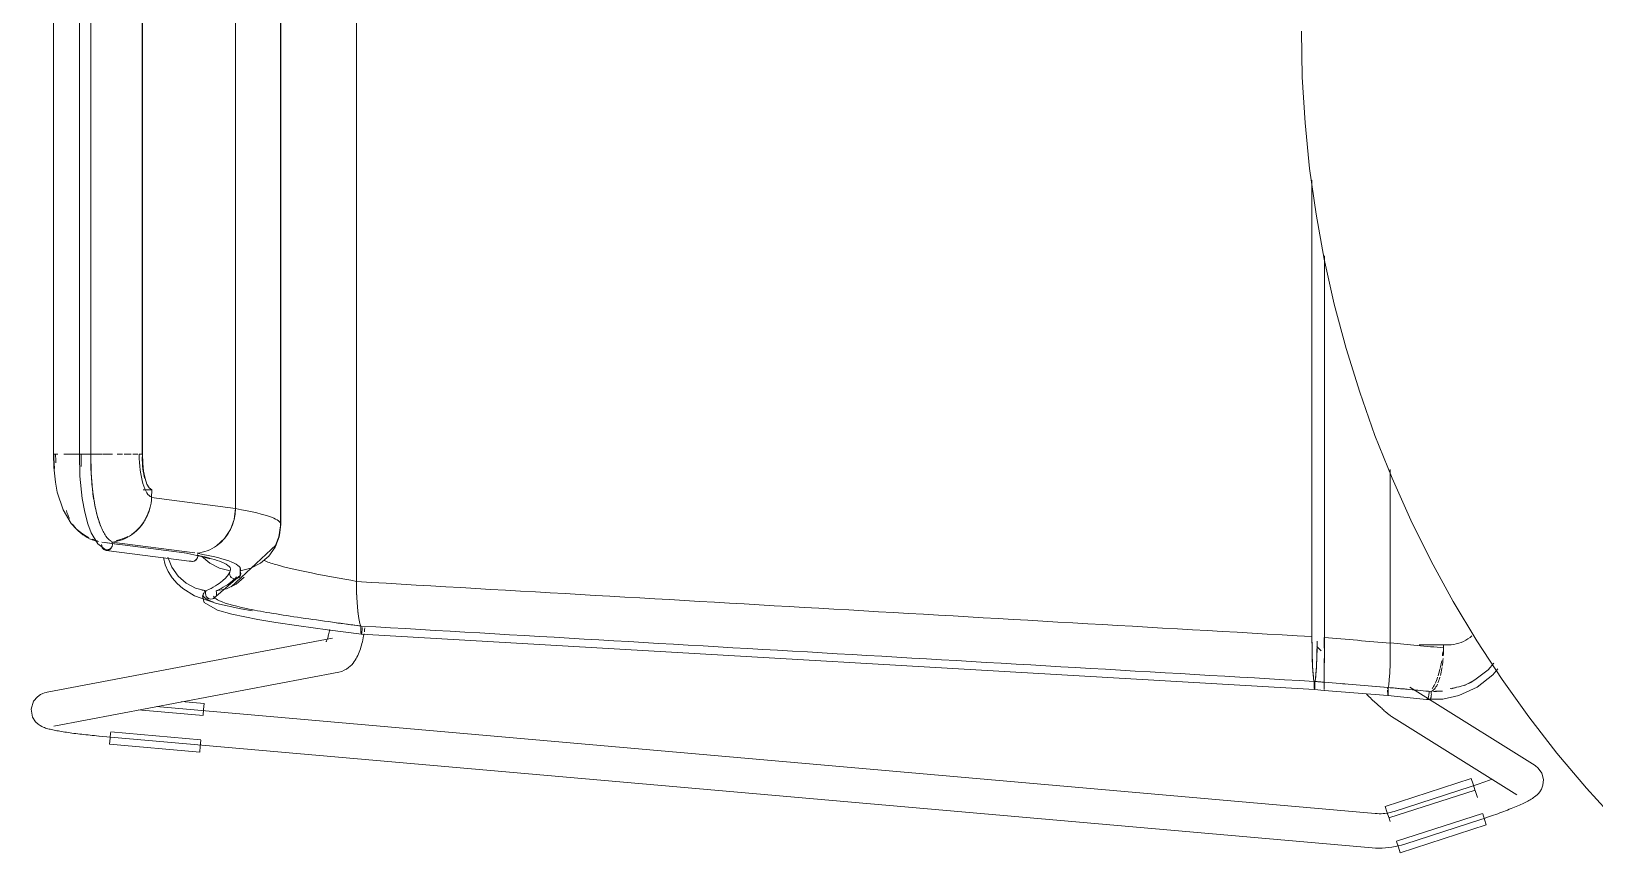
# Model space of a CAD drawing. Header units: millimetres. Extents: x 155927 to 317870, y -36033 to 97293.
# Drawn here: x 223967 to 224512, y 30821 to 31108 of the extents above; entities that cross this region are included whole.
import ezdxf

# ---------------------------------------------------------------- set-up
doc = ezdxf.new("R2010")
doc.units = ezdxf.units.MM
doc.header["$MEASUREMENT"] = 0
doc.layers.add('I-FURN', color=8, linetype='CONTINUOUS', lineweight=9)

msp = doc.modelspace()

# ---------------------------------------------------------------- linework, layer by layer
at = {"layer": 'I-FURN'}
for p, q in [((224080.61, 31299.29), (224080.61, 30915.89)), ((224080.61, 30915.89), (224080.61, 31299.29)), ((224054.11, 31279.98), (224054.11, 30935.2)), ((224054.11, 30935.2), (224054.11, 31279.98)), ((224038.51, 31273.95), (224038.51, 30941.24)), ((224038.51, 30941.24), (224038.51, 31273.95)), ((223975.15, 31255.02), (223975.15, 30960.17)), ((223984.18, 31255.02), (223984.18, 30960.17)), ((223988.15, 30960.17), (223988.15, 31255.02)), ((224005.99, 31255.02), (224005.99, 30960.17)), ((224006.05, 30960.17), (224006.05, 31255.02)), ((224054.26, 30935.74), (224054.26, 31240.54)), ((224409.65, 31107.59), (224409.97, 31091.6)), ((224409.97, 31091.6), (224410.93, 31075.63)), ((224410.93, 31075.63), (224412.53, 31059.71)), ((224412.53, 31059.71), (224414.76, 31043.87)), ((224413.35, 31055.74), (224413.35, 30896.64)), ((224413.35, 30896.64), (224413.35, 31055.74)), ((224414.76, 31043.87), (224417.62, 31028.13)), ((224417.62, 31028.13), (224421.12, 31012.51)), ((224417.66, 31029.37), (224417.66, 30896.38)), ((224417.66, 30896.38), (224417.66, 31029.37)), ((224421.12, 31012.51), (224425.23, 30997.05)), ((224425.23, 30997.05), (224429.96, 30981.77)), ((224429.96, 30981.77), (224435.29, 30966.68)), ((224435.29, 30966.68), (224441.23, 30951.83)), ((223975.15, 30960.17), (223975.32, 30960.17)), ((223975.23, 30955.65), (223975.15, 30960.17)), ((223976.64, 30960.17), (223975.16, 30960.17)), ((223981.25, 30960.17), (223978.67, 30960.17)), ((223981.4, 30960.17), (223984.43, 30960.17)), ((223984.43, 30960.17), (223981.41, 30960.17)), ((223988.14, 30960.17), (223984.18, 30960.17)), ((223984.33, 30952.61), (223984.18, 30960.17)), ((223984.18, 30960.17), (223984.25, 30960.17)), ((223984.25, 30960.17), (223984.45, 30960.17)), ((223984.45, 30960.17), (223984.75, 30960.17)), ((223984.75, 30960.17), (223985.15, 30960.17)), ((223985.15, 30960.17), (223985.6, 30960.17)), ((223985.6, 30960.17), (223986.09, 30960.17)), ((223986.09, 30960.17), (223986.59, 30960.17)), ((223986.59, 30960.17), (223987.06, 30960.17)), ((223987.06, 30960.17), (223987.48, 30960.17)), ((223987.48, 30960.17), (223987.81, 30960.17)), ((223987.81, 30960.17), (223988.03, 30960.17)), ((223988.03, 30960.17), (223988.14, 30960.17)), ((223988.12, 30960.17), (223991.93, 30960.17)), ((223991.93, 30960.17), (223988.12, 30960.17)), ((223988.15, 30960.17), (223988.23, 30953.75)), ((223995.68, 30960.17), (223992.12, 30960.17)), ((223999.15, 30960.17), (223997.31, 30960.17)), ((224002.13, 30960.17), (223999.67, 30960.17)), ((224004.46, 30960.17), (224002.72, 30960.17)), ((224006.16, 30957.13), (224006.05, 30960.17)), ((224006.47, 30954.28), (224006.16, 30957.13)), ((223975.75, 30950.44), (223975.23, 30955.65)), ((223985.13, 30944.72), (223984.33, 30952.61)), ((223988.23, 30953.75), (223988.71, 30947.77)), ((224006.98, 30951.79), (224006.47, 30954.28)), ((224007.65, 30949.8), (224006.98, 30951.79)), ((224440.63, 30894.43), (224440.63, 30954.92)), ((224440.63, 30954.92), (224440.63, 30894.43)), ((224441.23, 30951.83), (224447.75, 30937.22)), ((223976.4, 30946.94), (223975.75, 30950.44)), ((223978.42, 30940.79), (223976.4, 30946.94)), ((223988.71, 30947.77), (223989.54, 30942.33)), ((224006.3, 30947.81), (224009.3, 30947.81)), ((224008.44, 30948.45), (224007.65, 30949.8)), ((224009.3, 30947.81), (224008.44, 30948.45)), ((224009.24, 30945.1), (224009.3, 30947.81)), ((223981.29, 30936.08), (223978.42, 30940.79)), ((223986, 30940), (223985.13, 30944.72)), ((223989.54, 30942.33), (223990.34, 30938.83)), ((224038.51, 30941.24), (224009.24, 30945.1)), ((224038.04, 30937.47), (224038.51, 30941.24)), ((223983.12, 30934.1), (223981.29, 30936.08)), ((223987.08, 30935.96), (223986, 30940)), ((223988.27, 30932.79), (223987.08, 30935.96)), ((223990.34, 30938.83), (223991.22, 30936.01)), ((223991.22, 30936.01), (223991.41, 30935.5)), ((224036.72, 30933.92), (224038.04, 30937.47)), ((224053.82, 30931.99), (224054.26, 30935.74)), ((224447.75, 30937.22), (224454.85, 30922.88)), ((223985.19, 30932.43), (223983.12, 30934.1)), ((223987.46, 30931.1), (223985.19, 30932.43)), ((223990.57, 30928.96), (223988.27, 30932.79)), ((224031.9, 30928.32), (224034.64, 30930.81)), ((224034.64, 30930.81), (224036.72, 30933.92)), ((224052.1, 30927.53), (224053.82, 30931.99)), ((224053.63, 30931.41), (224052.27, 30927.84)), ((224052.28, 30927.84), (224053.64, 30931.41)), ((224052.69, 30928.62), (224053.4, 30930.55)), ((224054.11, 30935.2), (224053.63, 30931.41)), ((224053.64, 30931.41), (224054.11, 30935.2)), ((223992.96, 30927.07), (223990.57, 30928.96)), ((224021.59, 30925.71), (223991.9, 30929.55)), ((223997.86, 30928.78), (223993.09, 30929.4)), ((224023.23, 30922.86), (223993.45, 30926.71)), ((224024.28, 30925.8), (223995.44, 30929.53)), ((224027.1, 30924.46), (224020.81, 30925.83)), ((224025.25, 30924.23), (224025.33, 30924.72)), ((224025.33, 30924.72), (224025.29, 30925.22)), ((224026.63, 30924.7), (224029.51, 30922.2)), ((224029.54, 30923.7), (224027.1, 30924.46)), ((224037, 30914.02), (224052.69, 30928.62)), ((224050.1, 30924.71), (224047.22, 30922.2)), ((224047.23, 30922.2), (224050.1, 30924.7)), ((224052.27, 30927.84), (224050.1, 30924.71)), ((224050.1, 30924.7), (224052.28, 30927.84)), ((224013.38, 30924.17), (224014.04, 30921.67)), ((224014.04, 30921.67), (224015.07, 30919.3)), ((224014.89, 30924.31), (224016.29, 30920.8)), ((224015.07, 30919.3), (224016.44, 30917.1)), ((224016.29, 30920.8), (224018.47, 30917.71)), ((224022.55, 30923.1), (224022.99, 30922.91)), ((224022.99, 30922.91), (224023.46, 30922.85)), ((224023.46, 30922.85), (224023.93, 30922.91)), ((224023.93, 30922.91), (224024.29, 30923.05)), ((224024.37, 30923.1), (224024.76, 30923.4)), ((224024.76, 30923.4), (224025.06, 30923.78)), ((224025.06, 30923.78), (224025.25, 30924.23)), ((224029.51, 30922.2), (224032.9, 30920.44)), ((224032.9, 30920.44), (224036.61, 30919.55)), ((224036.33, 30918.87), (224036.51, 30919.3)), ((224036.45, 30919.08), (224036.41, 30918.58)), ((224036.42, 30918.58), (224036.46, 30919.08)), ((224036.61, 30919.55), (224036.45, 30919.08)), ((224036.46, 30919.08), (224036.62, 30919.55)), ((224040.09, 30917.74), (224040.14, 30920.62)), ((224040.12, 30919.55), (224043.84, 30920.44)), ((224040.12, 30919.55), (224040.28, 30919.08)), ((224040.28, 30919.08), (224040.12, 30919.55)), ((224040.28, 30919.08), (224040.32, 30918.58)), ((224040.32, 30918.58), (224040.28, 30919.08)), ((224047.22, 30922.2), (224043.84, 30920.45)), ((224043.84, 30920.44), (224047.23, 30922.2)), ((224454.85, 30922.88), (224462.52, 30908.84)), ((224016.44, 30917.1), (224018.13, 30915.12)), ((224018.13, 30915.12), (224020.09, 30913.39)), ((224018.47, 30917.71), (224021.29, 30915.23)), ((224021.29, 30915.23), (224024.61, 30913.49)), ((224030.8, 30909.91), (224040.22, 30918.04)), ((224038.67, 30914.97), (224035.34, 30913.33)), ((224035.35, 30913.32), (224038.67, 30914.96)), ((224036.41, 30918.58), (224036.5, 30918.09)), ((224036.5, 30918.09), (224036.42, 30918.58)), ((224036.7, 30917.64), (224036.5, 30918.09)), ((224036.5, 30918.09), (224036.7, 30917.64)), ((224037.01, 30917.26), (224036.7, 30917.64)), ((224036.7, 30917.64), (224037.01, 30917.26)), ((224037.42, 30916.97), (224037.01, 30917.26)), ((224037.01, 30917.26), (224037.42, 30916.96)), ((224037.88, 30916.78), (224037.42, 30916.97)), ((224037.42, 30916.96), (224037.88, 30916.77)), ((224038.37, 30916.71), (224037.88, 30916.78)), ((224037.88, 30916.77), (224038.37, 30916.71)), ((224038.86, 30916.78), (224038.37, 30916.71)), ((224038.37, 30916.71), (224038.86, 30916.77)), ((224041.51, 30917.37), (224038.67, 30914.97)), ((224038.67, 30914.96), (224041.51, 30917.37)), ((224039.32, 30916.97), (224038.86, 30916.78)), ((224038.86, 30916.77), (224039.32, 30916.96)), ((224039.72, 30917.26), (224039.32, 30916.97)), ((224039.32, 30916.96), (224039.72, 30917.26)), ((224040.04, 30917.64), (224039.72, 30917.26)), ((224039.72, 30917.26), (224040.04, 30917.64)), ((224040.24, 30918.09), (224040.04, 30917.64)), ((224040.04, 30917.64), (224040.24, 30918.09)), ((224040.32, 30918.58), (224040.24, 30918.09)), ((224040.24, 30918.09), (224040.32, 30918.58)), ((224080.61, 30915.89), (224080.67, 30912.12)), ((224080.67, 30912.06), (224080.61, 30915.81)), ((224020.09, 30913.39), (224024.2, 30910.88)), ((224024.2, 30910.88), (224031.83, 30908.21)), ((224024.61, 30913.49), (224028.24, 30912.59)), ((224028.25, 30912.59), (224026.71, 30912.86)), ((224027.03, 30910.77), (224027.32, 30911.68)), ((224027.56, 30908.58), (224027.03, 30910.77)), ((224032.2, 30905.81), (224027.56, 30908.58)), ((224028.04, 30911.62), (224028.08, 30912.12)), ((224028.08, 30912.12), (224028.04, 30911.62)), ((224028.12, 30911.13), (224028.04, 30911.62)), ((224028.04, 30911.62), (224028.11, 30911.13)), ((224028.08, 30912.12), (224028.25, 30912.59)), ((224028.24, 30912.59), (224028.08, 30912.12)), ((224028.11, 30911.13), (224028.31, 30910.67)), ((224028.31, 30910.67), (224028.12, 30911.13)), ((224028.62, 30910.29), (224028.31, 30910.67)), ((224028.31, 30910.67), (224028.61, 30910.28)), ((224028.61, 30910.28), (224029.01, 30909.98)), ((224029.01, 30909.99), (224028.62, 30910.29)), ((224029.46, 30909.79), (224029.01, 30909.99)), ((224029.01, 30909.98), (224029.46, 30909.79)), ((224029.95, 30909.72), (224029.46, 30909.79)), ((224029.46, 30909.79), (224029.95, 30909.71)), ((224030.43, 30909.78), (224029.95, 30909.72)), ((224029.95, 30909.71), (224030.43, 30909.77)), ((224030.89, 30909.96), (224030.43, 30909.78)), ((224030.43, 30909.77), (224030.89, 30909.96)), ((224031.08, 30910.07), (224030.86, 30909.94)), ((224031.3, 30910.25), (224030.89, 30909.96)), ((224030.89, 30909.96), (224031.3, 30910.24)), ((224031.61, 30910.63), (224031.3, 30910.25)), ((224031.3, 30910.24), (224031.62, 30910.62)), ((224031.82, 30911.08), (224031.61, 30910.63)), ((224031.62, 30910.62), (224031.82, 30911.07)), ((224035.34, 30913.33), (224031.73, 30912.54)), ((224031.73, 30912.54), (224035.35, 30913.32)), ((224031.73, 30912.54), (224031.88, 30912.07)), ((224031.88, 30912.06), (224031.73, 30912.54)), ((224031.91, 30911.57), (224031.82, 30911.08)), ((224031.82, 30911.07), (224031.91, 30911.56)), ((224031.83, 30908.21), (224040.35, 30906.32)), ((224031.88, 30912.07), (224031.91, 30911.57)), ((224031.91, 30911.56), (224031.88, 30912.06)), ((224080.67, 30912.12), (224080.83, 30908.59)), ((224080.83, 30908.59), (224080.67, 30912.06)), ((224080.83, 30908.59), (224081.06, 30905.49)), ((224081.06, 30905.48), (224080.83, 30908.54)), ((224462.52, 30908.84), (224470.75, 30895.12)), ((224037.19, 30904.41), (224032.2, 30905.81)), ((224046.21, 30902.6), (224037.19, 30904.41)), ((224040.35, 30906.32), (224044.42, 30905.58)), ((224081.06, 30905.49), (224081.38, 30902.99)), ((224081.38, 30902.99), (224081.07, 30905.45)), ((224081.38, 30902.99), (224081.74, 30901.25)), ((224081.74, 30901.25), (224081.38, 30902.98)), ((224052.53, 30901.57), (224046.21, 30902.6)), ((224060.55, 30900.39), (224052.53, 30901.57)), ((224070.47, 30899.03), (224060.55, 30900.39)), ((224082.33, 30897.48), (224070.47, 30899.03)), ((224070.81, 30896.89), (224070.91, 30897.29)), ((224070.91, 30897.29), (224071.02, 30897.71)), ((224071.02, 30897.71), (224071.12, 30898.15)), ((224071.12, 30898.15), (224071.23, 30898.62)), ((224071.23, 30898.62), (224071.32, 30899.12)), ((224082.14, 30900.34), (224081.74, 30901.25)), ((224081.74, 30901.25), (224082.14, 30900.34)), ((224082.14, 30900.34), (224082.12, 30899.87)), ((224082.12, 30899.87), (224082.14, 30900.34)), ((224082.12, 30899.87), (224082.12, 30899.37)), ((224082.12, 30899.37), (224082.12, 30899.87)), ((224082.12, 30899.37), (224082.13, 30898.88)), ((224082.13, 30898.88), (224082.12, 30899.37)), ((224082.13, 30898.88), (224082.15, 30898.43)), ((224082.15, 30898.42), (224082.13, 30898.88)), ((224082.15, 30898.43), (224082.18, 30898.04)), ((224082.18, 30898.04), (224082.15, 30898.42)), ((224082.18, 30898.04), (224082.23, 30897.74)), ((224082.23, 30897.74), (224082.18, 30898.04)), ((224082.23, 30897.74), (224082.28, 30897.55)), ((224082.28, 30897.55), (224082.23, 30897.74)), ((224082.28, 30897.55), (224082.33, 30897.48)), ((224082.33, 30897.47), (224082.28, 30897.55)), ((224082.33, 30897.48), (224082.38, 30897.54)), ((224082.38, 30897.54), (224082.33, 30897.47)), ((224082.33, 30897.47), (224414.24, 30878.19)), ((224082.38, 30897.54), (224082.43, 30897.72)), ((224082.43, 30897.72), (224082.38, 30897.54)), ((224082.43, 30897.72), (224082.48, 30898.01)), ((224082.48, 30898.01), (224082.43, 30897.72)), ((224082.48, 30898.01), (224082.51, 30898.39)), ((224082.51, 30898.39), (224082.48, 30898.01)), ((224082.51, 30898.39), (224082.54, 30898.84)), ((224082.54, 30898.84), (224082.51, 30898.39)), ((224082.55, 30899.34), (224082.54, 30899.83)), ((224082.54, 30899.83), (224082.55, 30899.33)), ((224082.54, 30898.84), (224082.55, 30899.34)), ((224082.55, 30899.33), (224082.54, 30898.84)), ((224083.11, 30896.89), (224083.24, 30897.58)), ((224083.36, 30898.28), (224083.46, 30899)), ((224083.46, 30899), (224083.56, 30899.73)), ((224072.25, 30896.07), (223972.96, 30877.26)), ((224070.02, 30894.85), (224070.04, 30894.88)), ((224070.04, 30894.88), (224070.08, 30894.95)), ((224070.08, 30894.95), (224070.13, 30895.04)), ((224070.13, 30895.04), (224070.2, 30895.19)), ((224070.2, 30895.19), (224070.29, 30895.39)), ((224070.29, 30895.39), (224070.38, 30895.62)), ((224070.38, 30895.62), (224070.49, 30895.89)), ((224070.49, 30895.89), (224070.59, 30896.19)), ((224070.59, 30896.19), (224070.7, 30896.53)), ((224070.7, 30896.53), (224070.81, 30896.89)), ((224081.55, 30891.21), (224081.77, 30891.8)), ((224081.77, 30891.8), (224081.97, 30892.39)), ((224081.97, 30892.39), (224082.17, 30892.99)), ((224082.17, 30892.99), (224082.35, 30893.61)), ((224082.35, 30893.61), (224082.52, 30894.24)), ((224082.52, 30894.24), (224082.68, 30894.88)), ((224082.68, 30894.88), (224082.84, 30895.54)), ((224082.84, 30895.54), (224082.98, 30896.21)), ((224082.98, 30896.21), (224083.11, 30896.89)), ((224413.35, 30896.64), (224413.37, 30892.86)), ((224413.37, 30892.86), (224413.45, 30889.29)), ((224414.99, 30893.15), (224416.52, 30891.68)), ((224415.03, 30889.3), (224415.11, 30892.85)), ((224415.11, 30892.85), (224415.13, 30895.1)), ((224417.54, 30892.59), (224417.54, 30896.36)), ((224417.54, 30896.36), (224417.54, 30892.58)), ((224417.66, 30896.38), (224417.66, 30892.59)), ((224417.66, 30892.59), (224417.66, 30896.38)), ((224417.66, 30892.59), (224417.66, 30889.02)), ((224417.66, 30889.02), (224417.66, 30892.59)), ((224440.6, 30890.67), (224440.63, 30894.43)), ((224440.63, 30894.31), (224440.6, 30890.67)), ((224450.67, 30893.73), (224460.43, 30893.73)), ((224459.18, 30893.78), (224459.18, 30892.74)), ((224470.75, 30895.12), (224479.52, 30881.74)), ((224077.85, 30885.83), (224078.44, 30886.34)), ((224078.44, 30886.34), (224078.96, 30886.86)), ((224078.96, 30886.86), (224079.41, 30887.39)), ((224079.41, 30887.39), (224079.82, 30887.92)), ((224079.82, 30887.92), (224080.17, 30888.46)), ((224080.17, 30888.46), (224080.5, 30889)), ((224080.5, 30889), (224080.79, 30889.53)), ((224080.79, 30889.53), (224081.06, 30890.08)), ((224081.06, 30890.08), (224081.31, 30890.64)), ((224081.31, 30890.64), (224081.55, 30891.21)), ((224413.45, 30889.29), (224413.57, 30886.16)), ((224414.91, 30886.18), (224415.03, 30889.3)), ((224417.55, 30885.91), (224417.54, 30889.03)), ((224417.54, 30889.03), (224417.55, 30885.9)), ((224417.66, 30889.02), (224417.65, 30885.89)), ((224417.65, 30885.89), (224417.66, 30889.02)), ((224440.42, 30884.04), (224440.53, 30887.14)), ((224440.53, 30887.07), (224440.42, 30884.04)), ((224440.6, 30890.58), (224440.53, 30887.14)), ((224440.53, 30887.14), (224440.6, 30890.57)), ((224476.68, 30887.45), (224474.69, 30885.06)), ((223975.19, 30865.47), (224074.48, 30884.28)), ((224074.48, 30884.28), (224075.47, 30884.54)), ((224075.47, 30884.54), (224076.37, 30884.91)), ((224076.37, 30884.91), (224077.16, 30885.34)), ((224077.16, 30885.34), (224077.85, 30885.83)), ((224413.57, 30886.16), (224413.74, 30883.66)), ((224413.74, 30883.66), (224413.93, 30881.91)), ((224413.93, 30881.91), (224414.14, 30881.02)), ((224414.14, 30881.02), (224414.13, 30880.55)), ((224414.34, 30881.03), (224414.55, 30881.93)), ((224414.35, 30880.56), (224414.34, 30881.03)), ((224414.55, 30881.93), (224414.74, 30883.68)), ((224414.74, 30883.68), (224414.91, 30886.18)), ((224417.56, 30883.41), (224417.55, 30885.91)), ((224417.55, 30885.9), (224417.56, 30883.4)), ((224417.58, 30881.66), (224417.56, 30883.41)), ((224417.56, 30883.4), (224417.58, 30881.65)), ((224417.62, 30881.64), (224417.61, 30880.75)), ((224417.61, 30880.75), (224417.62, 30881.64)), ((224417.64, 30883.38), (224417.62, 30881.64)), ((224417.62, 30881.64), (224417.64, 30883.38)), ((224417.65, 30885.89), (224417.64, 30883.39)), ((224417.64, 30883.38), (224417.65, 30885.89)), ((224440.09, 30879.83), (224440.26, 30881.56)), ((224440.26, 30881.54), (224440.09, 30879.83)), ((224440.26, 30881.56), (224440.42, 30884.04)), ((224440.41, 30884), (224440.26, 30881.56)), ((224470.11, 30881.56), (224466.43, 30879.65)), ((224474.69, 30885.06), (224470.11, 30881.56)), ((224476.35, 30883.32), (224470.82, 30878.99)), ((224478.03, 30885.43), (224476.35, 30883.32)), ((224479.52, 30881.74), (224488.81, 30868.71)), ((223968.2, 30874.12), (223969.52, 30875.7)), ((223969.52, 30875.7), (223970.61, 30876.45)), ((223970.61, 30876.45), (223971.41, 30876.82)), ((223971.41, 30876.82), (223972.03, 30877.04)), ((223972.03, 30877.04), (223972.54, 30877.17)), ((223972.54, 30877.17), (223972.96, 30877.26)), ((224414.13, 30880.55), (224414.13, 30880.06)), ((224414.13, 30880.06), (224414.13, 30879.57)), ((224414.13, 30879.57), (224414.15, 30879.12)), ((224414.15, 30879.12), (224414.16, 30878.73)), ((224414.16, 30878.73), (224414.19, 30878.44)), ((224414.19, 30878.44), (224414.21, 30878.25)), ((224414.21, 30878.25), (224414.24, 30878.19)), ((224414.24, 30878.19), (224414.27, 30878.26)), ((224417.6, 30877.92), (224414.24, 30878.18)), ((224414.27, 30878.26), (224414.29, 30878.45)), ((224414.29, 30878.45), (224414.32, 30878.74)), ((224414.32, 30878.74), (224414.34, 30879.12)), ((224414.34, 30879.12), (224414.35, 30879.57)), ((224414.35, 30880.06), (224414.35, 30880.56)), ((224414.35, 30879.57), (224414.35, 30880.06)), ((224417.59, 30880.29), (224417.59, 30880.76)), ((224417.59, 30880.76), (224417.59, 30880.29)), ((224417.59, 30879.79), (224417.59, 30880.29)), ((224417.59, 30880.29), (224417.59, 30879.79)), ((224417.59, 30879.3), (224417.59, 30879.79)), ((224417.59, 30879.79), (224417.59, 30879.3)), ((224417.59, 30878.85), (224417.59, 30879.3)), ((224417.59, 30879.3), (224417.59, 30878.85)), ((224417.59, 30878.47), (224417.59, 30878.85)), ((224417.59, 30878.85), (224417.59, 30878.46)), ((224417.61, 30878.46), (224417.6, 30878.17)), ((224417.6, 30878.17), (224417.61, 30878.46)), ((224417.6, 30877.98), (224417.6, 30877.92)), ((224417.6, 30877.92), (224417.6, 30877.98)), ((224417.6, 30877.98), (224417.6, 30877.91)), ((224417.6, 30877.91), (224417.6, 30877.98)), ((224417.6, 30877.91), (224439.8, 30876.09)), ((224417.61, 30880.75), (224417.61, 30880.28)), ((224417.61, 30880.28), (224417.61, 30880.75)), ((224417.61, 30880.28), (224417.61, 30879.79)), ((224417.61, 30879.78), (224417.61, 30880.28)), ((224417.61, 30879.79), (224417.61, 30879.3)), ((224417.61, 30879.29), (224417.61, 30879.78)), ((224417.61, 30879.3), (224417.61, 30878.84)), ((224417.61, 30878.84), (224417.61, 30879.29)), ((224417.61, 30878.84), (224417.61, 30878.46)), ((224417.61, 30878.46), (224417.61, 30878.84)), ((224432.76, 30876.11), (224432.29, 30876.55)), ((224433.22, 30875.68), (224432.76, 30876.11)), ((224433.68, 30875.26), (224433.22, 30875.68)), ((224439.71, 30878.92), (224439.7, 30878.45)), ((224439.7, 30878.45), (224439.71, 30878.92)), ((224439.7, 30877.46), (224439.7, 30877.96)), ((224439.7, 30877.95), (224439.7, 30877.46)), ((224439.7, 30877.46), (224439.71, 30877.01)), ((224439.71, 30877.01), (224439.7, 30877.46)), ((224439.71, 30877.01), (224439.73, 30876.63)), ((224439.73, 30876.63), (224439.71, 30877.01)), ((224439.73, 30876.63), (224439.75, 30876.34)), ((224439.75, 30876.34), (224439.73, 30876.63)), ((224439.75, 30876.34), (224439.77, 30876.15)), ((224439.77, 30876.15), (224439.75, 30876.34)), ((224439.77, 30876.15), (224439.8, 30876.08)), ((224439.8, 30876.09), (224439.77, 30876.15)), ((224439.83, 30876.16), (224439.8, 30876.09)), ((224439.8, 30876.08), (224439.83, 30876.15)), ((224439.8, 30876.08), (224454.29, 30874.66)), ((224439.83, 30876.15), (224439.85, 30876.34)), ((224439.85, 30876.34), (224439.87, 30876.64)), ((224439.87, 30876.64), (224439.85, 30876.35)), ((224439.89, 30877.03), (224439.87, 30876.64)), ((224439.87, 30876.64), (224439.89, 30877.02)), ((224439.89, 30878.93), (224440.09, 30879.83)), ((224440.09, 30879.82), (224439.89, 30878.94)), ((224439.89, 30878.94), (224439.9, 30878.47)), ((224439.9, 30878.46), (224439.89, 30878.93)), ((224439.9, 30877.48), (224439.89, 30877.03)), ((224439.89, 30877.02), (224439.9, 30877.47)), ((224439.9, 30878.47), (224439.9, 30877.97)), ((224439.9, 30877.97), (224439.9, 30878.46)), ((224439.9, 30877.47), (224439.9, 30877.97)), ((224439.9, 30877.97), (224439.9, 30877.48)), ((224453.89, 30874.97), (224447.44, 30879)), ((224464.51, 30876.09), (224458.86, 30874.87)), ((224470.82, 30878.99), (224464.51, 30876.09)), ((223968.2, 30874.12), (223967.37, 30871.37)), ((223967.37, 30871.37), (223967.85, 30868.61)), ((224004.57, 30871.08), (224027.17, 30869.1)), ((224435.41, 30835), (224010.91, 30872.29)), ((224027.55, 30873.33), (224019.65, 30874.02)), ((224027.37, 30871.28), (224027.19, 30869.22)), ((224027.55, 30873.33), (224027.37, 30871.28)), ((224434.12, 30874.85), (224433.68, 30875.26)), ((224434.56, 30874.44), (224434.12, 30874.85)), ((224434.98, 30874.05), (224434.56, 30874.44)), ((224435.4, 30873.67), (224434.98, 30874.05)), ((224435.8, 30873.3), (224435.4, 30873.67)), ((224436.19, 30872.95), (224435.8, 30873.3)), ((224436.56, 30872.6), (224436.19, 30872.95)), ((224436.93, 30872.27), (224436.56, 30872.6)), ((224437.28, 30871.96), (224436.93, 30872.27)), ((224437.62, 30871.66), (224437.28, 30871.96)), ((224437.94, 30871.37), (224437.62, 30871.66)), ((224438.25, 30871.1), (224437.94, 30871.37)), ((224438.54, 30870.84), (224438.25, 30871.1)), ((224438.82, 30870.6), (224438.54, 30870.84)), ((224439.09, 30870.37), (224438.82, 30870.6)), ((224439.34, 30870.15), (224439.09, 30870.37)), ((224439.58, 30869.95), (224439.34, 30870.15)), ((224439.81, 30869.76), (224439.58, 30869.95)), ((224458.86, 30874.87), (224453.4, 30874.79)), ((224491.02, 30851.7), (224454.26, 30874.73)), ((223967.85, 30868.61), (223968.89, 30866.96)), ((223968.89, 30866.96), (223969.8, 30866.1)), ((223969.8, 30866.1), (223970.5, 30865.62)), ((223970.5, 30865.62), (223971.06, 30865.32)), ((223971.06, 30865.32), (223971.54, 30865.1)), ((223971.54, 30865.1), (223971.97, 30864.94)), ((223971.97, 30864.94), (223972.37, 30864.79)), ((223972.37, 30864.79), (223972.77, 30864.67)), ((223972.77, 30864.67), (223973.16, 30864.55)), ((223973.16, 30864.55), (223973.56, 30864.45)), ((224440.04, 30869.58), (224439.81, 30869.76)), ((224440.26, 30869.41), (224440.04, 30869.58)), ((224440.49, 30869.23), (224440.26, 30869.41)), ((224440.74, 30869.05), (224440.49, 30869.23)), ((224441.07, 30868.84), (224440.74, 30869.05)), ((224441.07, 30868.84), (224484.65, 30841.53)), ((224488.81, 30868.71), (224498.62, 30856.08)), ((223973.56, 30864.45), (223973.98, 30864.34)), ((223973.98, 30864.34), (223974.4, 30864.24)), ((223974.4, 30864.24), (223974.85, 30864.14)), ((223974.85, 30864.14), (223975.31, 30864.05)), ((223975.31, 30864.05), (223975.78, 30863.95)), ((223975.78, 30863.95), (223976.28, 30863.86)), ((223976.28, 30863.86), (223976.8, 30863.76)), ((223976.8, 30863.76), (223977.33, 30863.67)), ((223977.33, 30863.67), (223977.88, 30863.58)), ((223977.88, 30863.58), (223978.45, 30863.48)), ((223978.45, 30863.48), (223979.03, 30863.39)), ((223979.03, 30863.39), (223979.64, 30863.3)), ((223979.64, 30863.3), (223980.26, 30863.21)), ((223980.26, 30863.21), (223980.89, 30863.12)), ((223980.89, 30863.12), (223981.54, 30863.03)), ((223981.54, 30863.03), (223982.2, 30862.94)), ((223982.2, 30862.94), (223982.88, 30862.86)), ((223982.88, 30862.86), (223983.57, 30862.77)), ((223983.57, 30862.77), (223984.27, 30862.69)), ((223984.27, 30862.69), (223984.97, 30862.6)), ((223984.97, 30862.6), (223985.69, 30862.52)), ((223985.69, 30862.52), (223986.42, 30862.44)), ((223986.42, 30862.44), (223987.15, 30862.37)), ((223987.15, 30862.37), (223987.89, 30862.29)), ((223987.89, 30862.29), (223988.63, 30862.21)), ((223988.63, 30862.21), (223989.38, 30862.14)), ((223989.38, 30862.14), (223990.13, 30862.07)), ((223990.13, 30862.07), (223990.89, 30862)), ((223990.89, 30862), (223991.04, 30861.99)), ((223991.04, 30861.99), (224434.36, 30823.04)), ((223994.65, 30859.18), (223994.83, 30861.22)), ((224026.06, 30856.42), (223994.65, 30859.18)), ((223994.83, 30861.22), (223995.01, 30863.28)), ((224026.43, 30860.65), (223995.02, 30863.41)), ((224026.42, 30860.52), (224026.24, 30858.46)), ((224026.24, 30858.46), (224026.06, 30856.42)), ((224498.62, 30856.08), (224508.93, 30843.84)), ((224492.15, 30850.81), (224491.02, 30851.7)), ((224492.15, 30850.81), (224493.37, 30849.07)), ((224493.37, 30849.07), (224493.96, 30846.85)), ((224468.84, 30847.17), (224438.83, 30837.48)), ((224440.14, 30833.44), (224470.14, 30843.13)), ((224468.79, 30844.45), (224441.98, 30835.74)), ((224469.12, 30844.56), (224468.79, 30844.45)), ((224468.84, 30847.17), (224469.47, 30845.22)), ((224469.81, 30844.79), (224469.12, 30844.56)), ((224469.47, 30845.22), (224470.11, 30843.25)), ((224470.5, 30845.02), (224469.81, 30844.79)), ((224470.98, 30840.55), (224470.18, 30843.03)), ((224471.19, 30845.25), (224470.5, 30845.02)), ((224471.86, 30845.48), (224471.19, 30845.25)), ((224472.54, 30845.72), (224471.86, 30845.48)), ((224473.2, 30845.95), (224472.54, 30845.72)), ((224473.86, 30846.19), (224473.2, 30845.95)), ((224474.51, 30846.43), (224473.86, 30846.19)), ((224475.14, 30846.66), (224474.51, 30846.43)), ((224475.77, 30846.89), (224475.14, 30846.66)), ((224493.26, 30843.49), (224492.69, 30842.58)), ((224493.78, 30844.87), (224493.26, 30843.49)), ((224493.96, 30846.85), (224493.78, 30844.87)), ((224508.93, 30843.84), (224519.72, 30832.02)), ((224439.46, 30835.53), (224438.83, 30837.48)), ((224484.47, 30837.46), (224483.89, 30837.21)), ((224485.03, 30837.7), (224484.47, 30837.46)), ((224485.58, 30837.94), (224485.03, 30837.7)), ((224486.11, 30838.18), (224485.58, 30837.94)), ((224486.61, 30838.41), (224486.11, 30838.18)), ((224487.11, 30838.64), (224486.61, 30838.41)), ((224487.58, 30838.88), (224487.11, 30838.64)), ((224488.04, 30839.1), (224487.58, 30838.88)), ((224488.48, 30839.33), (224488.04, 30839.1)), ((224488.9, 30839.56), (224488.48, 30839.33)), ((224489.31, 30839.79), (224488.9, 30839.56)), ((224489.71, 30840.03), (224489.31, 30839.79)), ((224490.1, 30840.27), (224489.71, 30840.03)), ((224490.49, 30840.53), (224490.1, 30840.27)), ((224490.88, 30840.8), (224490.49, 30840.53)), ((224491.28, 30841.12), (224490.88, 30840.8)), ((224491.71, 30841.49), (224491.28, 30841.12)), ((224492.18, 30841.95), (224491.71, 30841.49)), ((224492.69, 30842.58), (224492.18, 30841.95)), ((224435.44, 30834.99), (224435.41, 30835)), ((224436.1, 30834.95), (224435.44, 30834.99)), ((224436.77, 30834.93), (224436.1, 30834.95)), ((224437.43, 30834.94), (224436.77, 30834.93)), ((224438.09, 30834.98), (224437.43, 30834.94)), ((224438.75, 30835.04), (224438.09, 30834.98)), ((224439.41, 30835.13), (224438.75, 30835.04)), ((224440.06, 30835.24), (224439.41, 30835.13)), ((224440.1, 30833.56), (224439.46, 30835.53)), ((224440.7, 30835.38), (224440.06, 30835.24)), ((224440.54, 30832.18), (224440.17, 30833.34)), ((224441.35, 30835.55), (224440.7, 30835.38)), ((224441.98, 30835.74), (224441.35, 30835.55)), ((224472.75, 30835.06), (224442.74, 30825.37)), ((224445.69, 30824.33), (224472.5, 30833.04)), ((224472.95, 30833.19), (224472.5, 30833.04)), ((224472.79, 30834.94), (224473.42, 30832.97)), ((224473.69, 30833.43), (224472.95, 30833.19)), ((224473.42, 30832.97), (224474.05, 30831.02)), ((224474.43, 30833.68), (224473.69, 30833.43)), ((224475.16, 30833.93), (224474.43, 30833.68)), ((224475.89, 30834.18), (224475.16, 30833.93)), ((224476.61, 30834.43), (224475.89, 30834.18)), ((224477.33, 30834.69), (224476.61, 30834.43)), ((224478.04, 30834.94), (224477.33, 30834.69)), ((224478.74, 30835.2), (224478.04, 30834.94)), ((224479.42, 30835.45), (224478.74, 30835.2)), ((224480.1, 30835.7), (224479.42, 30835.45)), ((224480.77, 30835.96), (224480.1, 30835.7)), ((224481.42, 30836.21), (224480.77, 30835.96)), ((224482.06, 30836.46), (224481.42, 30836.21)), ((224482.69, 30836.71), (224482.06, 30836.46)), ((224483.3, 30836.96), (224482.69, 30836.71)), ((224483.89, 30837.21), (224483.3, 30836.96)), ((224474.05, 30831.02), (224444.05, 30821.33)), ((224434.36, 30823.04), (224435.5, 30822.96)), ((224435.5, 30822.96), (224436.65, 30822.93)), ((224436.65, 30822.93), (224437.79, 30822.95)), ((224437.79, 30822.95), (224438.93, 30823.01)), ((224438.93, 30823.01), (224440.07, 30823.11)), ((224440.07, 30823.11), (224441.2, 30823.26)), ((224441.2, 30823.26), (224442.32, 30823.46)), ((224442.32, 30823.46), (224443.44, 30823.7)), ((224443.42, 30823.28), (224442.78, 30825.25)), ((224444.05, 30821.33), (224443.42, 30823.28)), ((224443.44, 30823.7), (224444.55, 30823.98)), ((224444.55, 30823.98), (224445.64, 30824.31)), ((224445.64, 30824.31), (224445.69, 30824.33))]:
    msp.add_line(p, q, dxfattribs=at)
for centre, major_axis, ratio, start_param, end_param in [((223979.42, 30960.17), (0, -12.4), 0.287441, 4.712389, 4.950404), ((223990.9, 30960.17), (15.75, 0), 0.000004, 5.8107, 5.99294), ((224023.45, 30941.37), (0, -15.78), 0.955139, 0.595876, 1.562553), ((224023.46, 30924.81), (0, -1.96), 0.955139, 5.775592, 8.064923), ((224023.45, 30941.37), (0, -15.78), 0.955139, 0.112537, 0.354036), ((224023.45, 30941.37), (0, -15.78), 0.955139, 0.354206, 0.595753)]:
    msp.add_ellipse(centre, major_axis=major_axis, ratio=ratio, start_param=start_param, end_param=end_param, dxfattribs=at)
for points in [[(223975.46, 30955.2), (223975.31, 30956.78), (223975.23, 30958.45), (223975.24, 30960.17)], [(223984.73, 30955.9), (223984.7, 30957.32), (223984.69, 30958.74), (223984.72, 30960.17)], [(223995.45, 30929.74), (223994.72, 30930.09), (223993.31, 30931.4), (223991.42, 30935.1), (223989.89, 30940.17), (223988.78, 30946.31), (223988.15, 30953.17), (223988.07, 30957.82), (223988.12, 30960.17)], [(224009.22, 30945.34), (224008.11, 30945.6), (224005.94, 30948.98), (224004.98, 30956.38), (224004.92, 30960.17)], [(224006, 30959.33), (224006.05, 30956.55), (224006.33, 30953.41), (224006.94, 30951.79)], [(223995.44, 30929.53), (223996.68, 30929.68), (223999.05, 30930.26), (224002.39, 30932.03), (224005.23, 30934.56), (224007.42, 30937.7), (224008.84, 30941.3), (224009.2, 30943.8), (224009.24, 30945.1)], [(223979.59, 30940.56), (223979.85, 30939.61), (223980.2, 30938.67), (223980.63, 30937.78)], [(224054.11, 30935.2), (224054.21, 30935.38), (224054.26, 30935.56), (224054.26, 30935.74)], [(223990.48, 30930.02), (223989.83, 30930.17), (223989.18, 30930.37), (223988.55, 30930.61)], [(224000.95, 30931.52), (223999.69, 30930.82), (223998.32, 30930.42), (223996.94, 30930.08)], [(223995.59, 30929.27), (223995.61, 30929.19), (223995.62, 30929.02), (223995.62, 30928.86), (223995.62, 30928.77)], [(224025.14, 30925.69), (224030.64, 30924.67), (224038.7, 30922.62), (224040.67, 30920.57), (224040.12, 30919.55)], [(224246.86, 30906.23), (224191.39, 30909.42), (224135.97, 30912.62), (224080.61, 30915.81)], [(224413.35, 30896.64), (224357.82, 30899.84), (224302.29, 30903.03), (224246.86, 30906.23)], [(224072.97, 30901.52), (224076, 30901.13), (224079.07, 30900.75), (224082.13, 30900.36)], [(224414.14, 30881.02), (224358.74, 30884.24), (224247.97, 30890.68), (224137.38, 30897.12), (224082.14, 30900.34)], [(224429.16, 30895.35), (224425.33, 30895.69), (224421.5, 30896.03), (224417.66, 30896.38)], [(224440.63, 30894.31), (224436.81, 30894.66), (224432.98, 30895), (224429.16, 30895.35)], [(224440.63, 30894.43), (224443.77, 30894.13), (224450.01, 30893.54), (224456.16, 30892.99), (224459.18, 30892.74)], [(224459.18, 30892.74), (224459.17, 30891.78), (224459.14, 30890.85), (224459.08, 30889.94)], [(224460.7, 30893.73), (224460.2, 30893.72), (224459.69, 30893.74), (224459.18, 30893.78)], [(224459.02, 30889.02), (224458.94, 30888.11), (224458.84, 30887.23), (224458.71, 30886.38)], [(224458.77, 30889.9), (224458.83, 30890.37), (224458.89, 30890.85), (224458.93, 30891.33)], [(224414.14, 30881.02), (224414.72, 30880.98), (224415.87, 30880.89), (224417.03, 30880.8), (224417.61, 30880.75)], [(224414.34, 30881.03), (224414.36, 30880.43), (224414.35, 30878.93), (224414.28, 30878.18), (224414.24, 30878.18)], [(224414.34, 30881.03), (224414.88, 30880.98), (224415.97, 30880.89), (224417.05, 30880.8), (224417.59, 30880.76)], [(224456.28, 30880.33), (224456.57, 30880.96), (224456.85, 30881.71), (224457.11, 30882.52)], [(224457.9, 30882.48), (224457.69, 30881.75), (224457.46, 30881.11), (224457.21, 30880.51)], [(224457.27, 30882.95), (224457.52, 30883.75), (224457.75, 30884.63), (224457.96, 30885.55)], [(224439.89, 30878.94), (224436.18, 30879.24), (224428.76, 30879.84), (224421.33, 30880.45), (224417.61, 30880.75)], [(224425.15, 30880.13), (224424.74, 30880.17), (224424.33, 30880.2), (224423.92, 30880.23)], [(224439.71, 30878.92), (224436.06, 30879.23), (224432.41, 30879.53), (224428.76, 30879.83)], [(224439.71, 30878.92), (224442.08, 30878.69), (224444.45, 30878.45), (224446.79, 30878.22)], [(224439.89, 30878.93), (224442.42, 30878.7), (224447.45, 30878.22), (224452.41, 30877.74), (224454.85, 30877.5)], [(224453.54, 30874.85), (224453.59, 30874.89), (224453.68, 30875.01), (224453.82, 30875.31), (224453.93, 30875.69), (224454.03, 30876.15), (224454.09, 30876.64), (224454.12, 30877.14), (224454.12, 30877.45), (224454.12, 30877.6)], [(224457.02, 30880.05), (224456.69, 30879.35), (224455.99, 30878.21), (224455.24, 30877.64), (224454.85, 30877.5)], [(224455.2, 30878.51), (224455.53, 30878.92), (224455.85, 30879.44), (224456.16, 30880.08)], [(224455.68, 30877.54), (224456.33, 30877.55), (224456.98, 30877.59), (224457.62, 30877.65)], [(224458.84, 30877.68), (224458.03, 30877.59), (224457.2, 30877.58), (224456.38, 30877.58)], [(224462.09, 30878.47), (224462.82, 30878.67), (224463.54, 30878.9), (224464.24, 30879.17)]]:
    msp.add_open_spline(points, degree=3, dxfattribs=at)
for points, knots in [([(224008.68, 30941.56), (224008.36, 30940.33), (224006.93, 30936.81), (224004.47, 30933.5), (224002.32, 30932.37)], [-0.8333333, -0.8333333, -0.8333333, -0.8333333, -0.6666667, -0.3333333, -0.3333333, -0.3333333, -0.3333333]), ([(224054.26, 30935.74), (224054.26, 30936.57), (224051.88, 30938.4), (224044.24, 30940.23), (224038.51, 30941.24)], [0.0892846, 0.0892846, 0.0892846, 0.0892846, 0.5, 1, 1, 1, 1]), ([(223981.77, 30935.81), (223982.04, 30935.41), (223983.08, 30934.04), (223985.25, 30932.04), (223988.09, 30930.43), (223990.03, 30929.96), (223990.8, 30929.8)], [0.434972, 0.434972, 0.434972, 0.434972, 0.5, 0.6666667, 0.8333333, 0.9407177, 0.9407177, 0.9407177, 0.9407177]), ([(223991.85, 30928.68), (223991.85, 30928.54), (223991.87, 30928.31), (223991.94, 30928.02), (223992.03, 30927.75), (223992.21, 30927.44), (223992.5, 30927.12), (223992.86, 30926.88), (223993.21, 30926.75), (223993.52, 30926.7), (223993.79, 30926.7), (223994.06, 30926.73), (223994.31, 30926.8), (223994.56, 30926.92), (223994.87, 30927.11), (223995.2, 30927.43), (223995.44, 30927.83), (223995.55, 30928.18), (223995.62, 30928.56), (223995.62, 30929), (223995.51, 30929.36), (223995.44, 30929.53)], [0.1111111, 0.1111111, 0.1111111, 0.1111111, 0.1666667, 0.1944444, 0.2222222, 0.2777778, 0.3333333, 0.3888889, 0.4444444, 0.4791667, 0.5138889, 0.5486111, 0.5833333, 0.6180556, 0.6527778, 0.7222222, 0.7916667, 0.8263889, 0.8611111, 0.9305556, 1, 1, 1, 1]), ([(223995.53, 30928.28), (223995.49, 30928.16), (223995.39, 30927.93), (223995.11, 30927.52), (223994.57, 30927.06), (223993.69, 30926.81), (223992.91, 30927.04), (223992.4, 30927.44), (223992.1, 30927.82), (223991.91, 30928.28), (223991.88, 30928.61), (223991.87, 30928.77)], [-0.8125, -0.8125, -0.8125, -0.8125, -0.765625, -0.71875, -0.625, -0.5, -0.375, -0.3125, -0.25, -0.1875, -0.125, -0.125, -0.125, -0.125]), ([(224025.23, 30925), (224028.95, 30924.2), (224035.43, 30922.39), (224037.16, 30920.57), (224036.62, 30919.55)], [0.1122148, 0.1122148, 0.1122148, 0.1122148, 0.5, 1, 1, 1, 1]), ([(224080.61, 30915.89), (224075.23, 30916.87), (224064.45, 30918.81), (224053.73, 30921.25), (224049.49, 30922.7), (224048.34, 30923.19)], [0, 0, 0, 0, 0.25, 0.5, 0.625, 0.625, 0.625, 0.625]), ([(224036.33, 30918.87), (224035.86, 30917.94), (224034.08, 30915.84), (224030.65, 30913.75), (224028.25, 30912.59)], [0.0974621, 0.0974621, 0.0974621, 0.0974621, 0.5, 1, 1, 1, 1]), ([(224038.86, 30917.42), (224038.47, 30916.96), (224036.8, 30915.33), (224034.14, 30913.71), (224031.73, 30912.54)], [0.303693, 0.303693, 0.303693, 0.303693, 0.5, 1, 1, 1, 1]), ([(224028.24, 30912.59), (224026.69, 30911.57), (224026.92, 30910.28), (224029.95, 30909), (224030.67, 30908.74)], [0, 0, 0, 0, 0.25, 0.3133981, 0.3133981, 0.3133981, 0.3133981]), ([(224030.85, 30910.71), (224031.04, 30910.3), (224032.64, 30908.88), (224040.94, 30906.44), (224059.38, 30903.39), (224074.59, 30901.36), (224082.14, 30900.34)], [0.1500588, 0.1500588, 0.1500588, 0.1500588, 0.25, 0.5, 0.75, 1, 1, 1, 1]), ([(224414.14, 30881.02), (224414, 30881.3), (224413.79, 30882.69), (224413.57, 30886.05), (224413.44, 30889.21), (224413.36, 30892.82), (224413.35, 30895.37), (224413.35, 30896.64)], [-1, -1, -1, -1, -0.666667, -0.5, -0.333333, -0.166667, 0, 0, 0, 0]), ([(224415.13, 30895.1), (224415.12, 30893.08), (224415.06, 30889.85), (224414.91, 30886.06), (224414.69, 30882.71), (224414.48, 30881.32), (224414.34, 30881.03)], [-0.9335619, -0.9335619, -0.9335619, -0.9335619, -0.6666667, -0.5, -0.3333333, 0, 0, 0, 0]), ([(224469.07, 30896.89), (224468.17, 30896.13), (224465.17, 30894.2), (224461.57, 30893.57), (224459.18, 30893.78)], [0.5, 0.5, 0.5, 0.5, 0.6666667, 1, 1, 1, 1]), ([(224458.03, 30885.83), (224458.06, 30885.96), (224458.23, 30886.72), (224458.39, 30887.52), (224458.52, 30888.2)], [-0.3514306, -0.3514306, -0.3514306, -0.3514306, -0.3333333, -0.2414396, -0.2414396, -0.2414396, -0.2414396]), ([(224414.24, 30878.18), (224414.22, 30878.18), (224414.19, 30878.32), (224414.16, 30878.71), (224414.14, 30879.1), (224414.13, 30879.56), (224414.13, 30880.05), (224414.13, 30880.55), (224414.14, 30880.87), (224414.14, 30881.02)], [-0.498493, -0.498493, -0.498493, -0.498493, -0.375, -0.3125, -0.25, -0.1875, -0.125, -0.0625, 0, 0, 0, 0]), ([(224458.63, 30885.84), (224458.62, 30885.74), (224458.46, 30884.79), (224458.27, 30883.88), (224458.08, 30883.14)], [0.3177134, 0.3177134, 0.3177134, 0.3177134, 0.3333333, 0.4604968, 0.4604968, 0.4604968, 0.4604968]), ([(224470.09, 30881.57), (224469.27, 30881.05), (224466.55, 30879.47), (224463.56, 30878.88), (224461.46, 30878.59)], [-0.4024189, -0.4024189, -0.4024189, -0.4024189, -0.3333333, -0.1789981, -0.1789981, -0.1789981, -0.1789981]), ([(224454.85, 30877.5), (224454.87, 30877.36), (224454.9, 30877.07), (224454.92, 30876.65), (224454.91, 30876.27), (224454.88, 30875.98), (224454.85, 30875.71), (224454.8, 30875.46), (224454.74, 30875.24), (224454.67, 30875.04), (224454.57, 30874.85), (224454.49, 30874.74), (224454.44, 30874.71)], [0, 0, 0, 0, 0.0555556, 0.1111111, 0.1666667, 0.1944444, 0.2222222, 0.2777778, 0.3055556, 0.3333333, 0.3888889, 0.4444444, 0.4444444, 0.4444444, 0.4444444])]:
    msp.add_open_spline(points, degree=3, knots=knots, dxfattribs=at)

doc.saveas('drawing.dxf')
